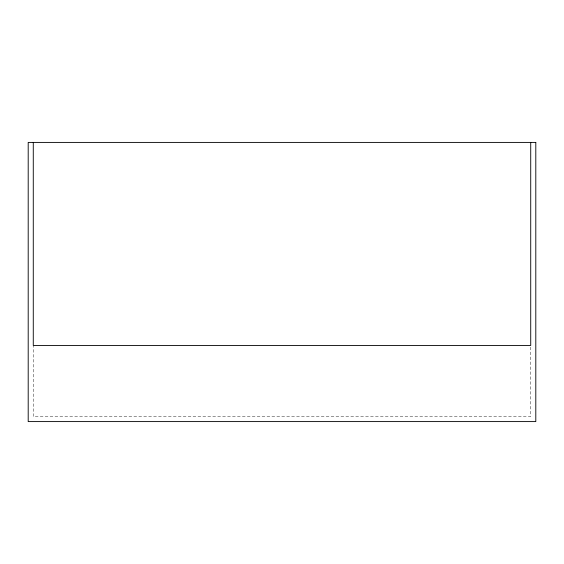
<?xml version="1.0" encoding="UTF-8"?>
<svg xmlns="http://www.w3.org/2000/svg" width="564" height="564" viewBox="0 0 564 564"><rect width="100%" height="100%" fill="white"/><g stroke="black" fill="none" stroke-linecap="round" stroke-linejoin="round"><path stroke-width="0.42" stroke-dasharray="2.82 2.11" d="M530.724 347.107L530.724 416.514L33.276 416.514L33.276 345.45"/><path stroke-width="0.85" d="M530.724 142.41L530.724 345.45L33.276 345.45L33.276 142.41M535.8 142.41L28.2 142.41L28.2 421.59L535.8 421.59L535.8 142.41"/></g></svg>
